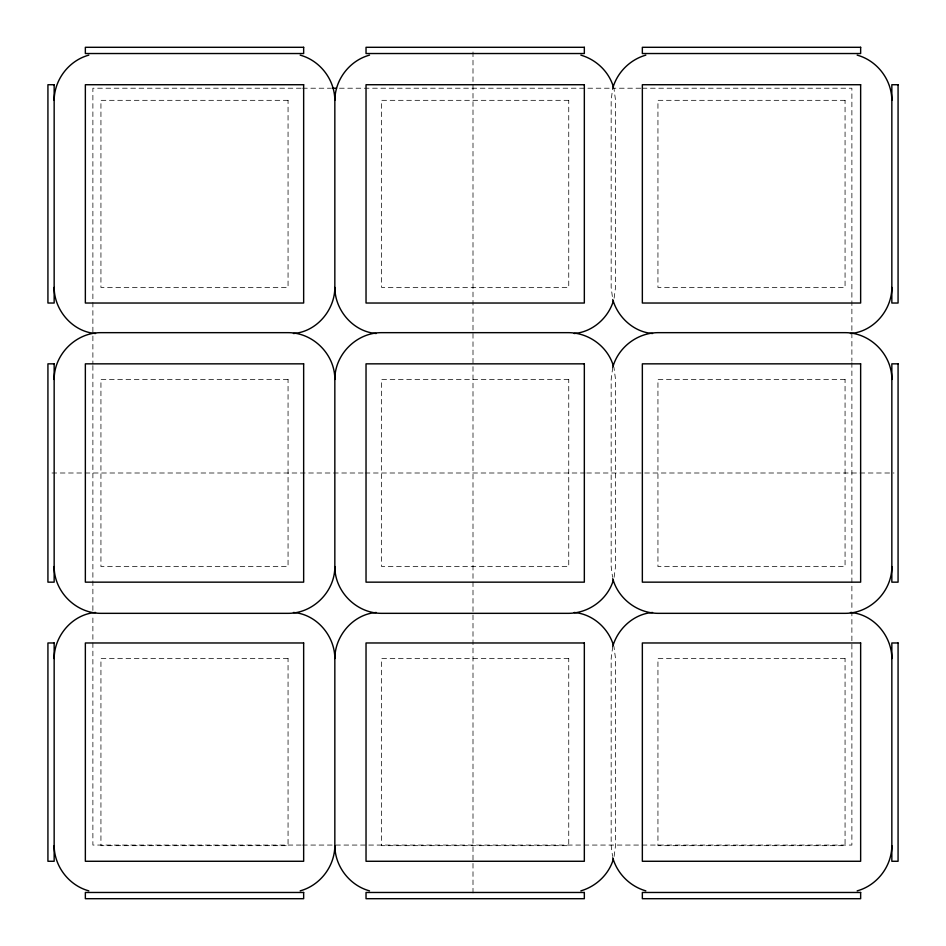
<?xml version="1.0" encoding="UTF-8"?>
<svg xmlns="http://www.w3.org/2000/svg" width="946" height="946" viewBox="0 0 946 946"><rect width="100%" height="100%" fill="white"/><g stroke="black" fill="none" stroke-linecap="round" stroke-linejoin="round"><path stroke-width="0.71" stroke-dasharray="4.73 3.55" d="M614.108 298.203L615.527 287.442L615.527 100.323L613.93 88.215M612.748 367.332L611.163 379.441L611.163 566.559L612.57 577.32M614.108 577.32L615.527 566.559L615.527 379.441L613.93 367.332M612.748 646.449L611.163 658.558L611.163 845.677L612.57 856.449M614.108 856.449L615.527 845.677L615.527 658.558L613.93 646.449M301.1 88.215L92.885 88.215L92.885 334.588M302.566 88.215L330.627 88.215M339.484 88.215L611.187 88.215M640.726 88.215L612.665 88.215L611.163 100.323L611.163 287.442L612.57 298.203M642.204 88.215L851.885 88.215L851.885 331.644M51.983 473L363.678 473M365.156 473L585.278 473M586.745 473L894.017 473M301.1 845.062L92.885 845.062L92.885 614.9M302.566 845.062L640.726 845.062M642.204 845.062L851.885 845.062L851.885 611.956M851.885 333.122L851.885 361.147M851.885 362.625L851.885 610.477M473 51.983L473 894.017M92.885 336.067L92.885 364.104M92.885 365.57L92.885 613.434M288.057 100.323L100.938 100.323L100.938 287.442L288.057 287.442L288.057 100.323M568.747 100.323L381.628 100.323L381.628 287.442L568.747 287.442L568.747 100.323M845.062 100.323L657.943 100.323L657.943 287.442L845.062 287.442L845.062 100.323M288.057 379.441L100.938 379.441L100.938 566.559L288.057 566.559L288.057 379.441M568.747 379.441L381.628 379.441L381.628 566.559L568.747 566.559L568.747 379.441M845.062 379.441L657.943 379.441L657.943 566.559L845.062 566.559L845.062 379.441M288.057 658.558L100.938 658.558L100.938 845.677L288.057 845.677L288.057 658.558M568.747 658.558L381.628 658.558L381.628 845.677L568.747 845.677L568.747 658.558M845.062 658.558L657.943 658.558L657.943 845.677L845.062 845.677L845.062 658.558"/><path stroke-width="1.42" d="M54.159 100.323C54.277 79.641 68.892 60.591 88.829 55.128M54.159 379.441C54.005 354.407 75.905 332.507 100.938 332.661L288.057 332.661C313.102 332.507 335.002 354.407 334.837 379.441L334.837 566.559C335.002 591.593 313.102 613.493 288.057 613.339L100.938 613.339C75.905 613.493 54.005 591.593 54.159 566.559M54.159 658.558C54.17 635.771 72.535 614.202 95.558 612.488M376.236 333.512C353.213 331.798 334.849 310.229 334.837 287.442L334.837 100.323C334.955 79.641 349.571 60.591 369.519 55.128M334.837 287.442C334.837 310.229 316.472 331.798 293.449 333.512M334.837 379.441C334.683 354.407 356.583 332.507 381.628 332.661L568.747 332.661C588.861 332.826 607.817 346.638 613.41 366.078M300.166 890.872C320.115 885.409 334.73 866.359 334.837 845.677L334.837 658.558C334.849 635.771 353.213 614.202 376.236 612.488M891.842 287.442C891.83 310.229 873.465 331.798 850.442 333.512M891.842 566.559C891.995 591.593 870.095 613.493 845.062 613.339L657.943 613.339C637.261 613.221 618.211 598.617 612.748 578.668M891.842 845.677C891.723 866.359 877.108 885.409 857.171 890.872M612.748 88.215C617.277 72.369 629.989 59.657 645.834 55.128M613.41 300.804C608.243 318.128 592.326 332.093 574.127 333.512M612.748 367.332C618.211 347.383 637.261 332.779 657.943 332.661L845.062 332.661C870.095 332.507 891.995 354.407 891.842 379.441M613.41 579.922C607.817 599.362 588.861 613.174 568.747 613.339L381.628 613.339C356.583 613.493 334.683 591.593 334.837 566.559M612.748 646.449C617.844 628.652 633.796 613.907 652.551 612.488M613.41 859.039C608.881 874.423 596.146 886.414 580.856 890.872M332.105 88.215L336.54 88.215M652.551 333.512C633.796 332.093 617.844 317.348 612.748 299.551M95.558 333.512C72.535 331.798 54.17 310.229 54.159 287.442M850.442 612.488C873.465 614.202 891.83 635.771 891.842 658.558M574.127 612.488C592.326 613.907 608.243 627.872 613.41 645.196M293.449 612.488C316.472 614.202 334.837 635.771 334.837 658.558M857.171 55.128C877.108 60.591 891.723 79.641 891.842 100.323M580.856 55.128C596.146 59.586 608.881 71.577 613.41 86.961M300.166 55.128C320.115 60.591 334.73 79.641 334.837 100.323M645.834 890.872C629.989 886.343 617.277 873.631 612.748 857.786M369.519 890.872C349.571 885.409 334.955 866.359 334.837 845.677M88.829 890.872C68.892 885.409 54.277 866.359 54.159 845.677M303.654 47.3L85.353 47.3L85.353 53.532L303.654 53.532L303.654 47.3M584.332 47.3L366.031 47.3L366.031 53.532L584.332 53.532L584.332 47.3M860.647 47.3L642.346 47.3L642.346 53.532L860.647 53.532L860.647 47.3M54.159 84.726L47.927 84.726L47.927 303.027L54.159 303.027L54.159 84.726M303.654 84.726L85.353 84.726L85.353 303.027L303.654 303.027L303.654 84.726M584.332 84.726L366.031 84.726L366.031 303.027L584.332 303.027L584.332 84.726M860.647 84.726L642.346 84.726L642.346 303.027L860.647 303.027L860.647 84.726M898.073 84.726L891.842 84.726L891.842 303.027L898.073 303.027L898.073 84.726M54.159 363.843L47.927 363.843L47.927 582.157L54.159 582.157L54.159 363.843M303.654 363.843L85.353 363.843L85.353 582.157L303.654 582.157L303.654 363.843M584.332 363.843L366.031 363.843L366.031 582.157L584.332 582.157L584.332 363.843M860.647 363.843L642.346 363.843L642.346 582.157L860.647 582.157L860.647 363.843M898.073 363.843L891.842 363.843L891.842 582.157L898.073 582.157L898.073 363.843M54.159 642.973L47.927 642.973L47.927 861.274L54.159 861.274L54.159 642.973M303.654 642.973L85.353 642.973L85.353 861.274L303.654 861.274L303.654 642.973M584.332 642.973L366.031 642.973L366.031 861.274L584.332 861.274L584.332 642.973M860.647 642.973L642.346 642.973L642.346 861.274L860.647 861.274L860.647 642.973M898.073 642.973L891.842 642.973L891.842 861.274L898.073 861.274L898.073 642.973M303.654 892.468L85.353 892.468L85.353 898.7L303.654 898.7L303.654 892.468M584.332 892.468L366.031 892.468L366.031 898.7L584.332 898.7L584.332 892.468M860.647 892.468L642.346 892.468L642.346 898.7L860.647 898.7L860.647 892.468"/></g></svg>
